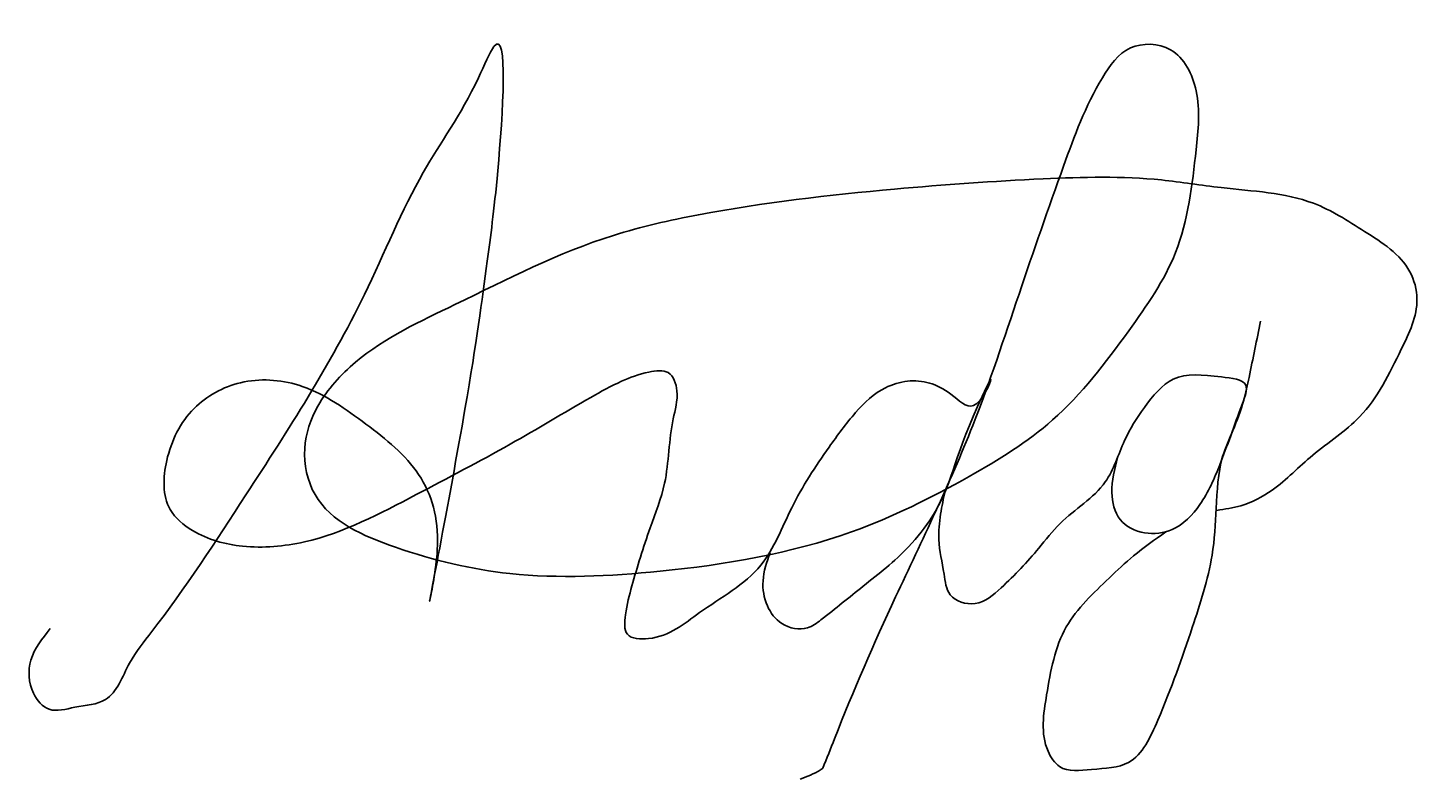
# Model space of a CAD drawing. Header units: millimetres. Extents: x 11.11 to 20.07, y 12.18 to 17.03.
import ezdxf

# ---------------------------------------------------------------- set-up
doc = ezdxf.new("R2010")
doc.units = ezdxf.units.MM

msp = doc.modelspace()

# ---------------------------------------------------------------- linework, layer by layer
at = {"color": 5, "linetype": 'Continuous', "lineweight": 35}
for points in [[(11.2575, 13.1512), (11.1323, 12.9483), (11.1496, 12.7347), (11.2511, 12.6311), (11.4152, 12.644), (11.6138, 12.6937), (11.7693, 12.9289), (11.9118, 13.1317), (12.5196, 14.014), (13.2834, 15.3062), (13.6636, 16.0942), (14.0195, 16.7053), (14.1196, 16.9056), (14.1438, 16.1045), (14.0761, 15.5222), (13.9324, 14.5664), (13.7113, 13.3621), (13.7555, 13.7157), (13.6173, 14.1687), (13.2691, 14.4891), (12.86, 14.7211), (12.4841, 14.7377), (12.1857, 14.572), (12.0088, 14.235), (12.0309, 13.9201), (12.1756, 13.7837), (12.498, 13.6832), (12.8967, 13.711), (13.6179, 14.0159), (14.2246, 14.3416), (14.7447, 14.6431), (14.9423, 14.747), (15.1192, 14.806), (15.244, 14.8025), (15.2995, 14.6847), (15.2752, 14.5045), (15.2197, 14.0887), (15.1271, 13.8008), (15.0093, 13.4266), (14.9677, 13.2395), (14.9802, 13.1152), (15.1172, 13.087), (15.4456, 13.2543), (15.8408, 13.5607), (16.0399, 13.9307), (16.2808, 14.3216), (16.452, 14.5449), (16.644, 14.7055), (16.7872, 14.7474), (17.0666, 14.6636), (17.2132, 14.5903), (17.325, 14.7578), (17.2377, 14.5833), (16.9443, 13.8714), (16.7942, 13.6794), (16.5008, 13.4246), (16.2285, 13.2082), (16.1412, 13.1559), (15.977, 13.1838), (15.8828, 13.299), (15.8548, 13.4595), (15.9002, 13.641)], [(18.4538, 13.775), (18.245, 13.6207), (18.0884, 13.4778), (17.8114, 13.1624), (17.6842, 12.724), (17.6932, 12.361), (17.7682, 12.2611), (17.9747, 12.243), (18.2131, 12.2884), (18.4015, 12.5606), (18.624, 13.1596), (18.7514, 13.6256), (18.7787, 13.9273), (18.8195, 14.2608), (18.8855, 14.4297), (18.9559, 14.6248), (18.99, 14.7723), (19.0649, 15.1353)], [(17.0292, 14.0387), (17.0003, 13.89), (16.9892, 13.7256), (17.0225, 13.5036), (17.0625, 13.3703), (17.2225, 13.3126), (17.3913, 13.4147), (17.6335, 13.6701), (17.7713, 13.83), (18.0625, 14.0972), (18.1874, 14.3647), (18.3158, 14.5786), (18.5013, 14.7605), (18.8117, 14.7747), (18.9687, 14.7212), (18.9473, 14.6036), (18.801, 14.2078), (18.6726, 13.951), (18.4942, 13.7906), (18.3158, 13.7692), (18.1588, 13.8548), (18.1053, 14.0295), (18.1414, 14.2541)]]:
    msp.add_spline(points, degree=3, dxfattribs=at)
msp.add_open_spline([(18.7808, 13.9143), (18.8335, 13.9218), (18.961, 13.9399), (19.1814, 14.0567), (19.4011, 14.291), (19.7626, 14.5187), (19.9447, 14.8987), (20.1026, 15.2218), (20.0206, 15.5342), (19.7359, 15.7129), (19.3508, 15.9603), (18.8778, 15.978), (18.3035, 16.0743), (17.5943, 16.0563), (16.599, 15.9849), (15.6704, 15.8785), (14.7041, 15.6636), (13.985, 15.2909), (13.3023, 14.9765), (12.9787, 14.6241), (12.8708, 14.3115), (12.9619, 13.8838), (13.5383, 13.6359), (14.2822, 13.4607), (15.2922, 13.5096), (16.31, 13.6817), (17.1342, 14.0916), (17.7787, 14.489), (18.1832, 15.0239), (18.5757, 15.5847), (18.6379, 16.1447), (18.6877, 16.5951), (18.5324, 16.9236), (18.1976, 16.9365), (17.9633, 16.6011), (17.7649, 16.0603), (17.5002, 15.3018), (17.1927, 14.3559), (16.7325, 13.4221), (16.4108, 12.6918), (16.2664, 12.3132), (16.2399, 12.2506), (16.2343, 12.2465), (16.1908, 12.2166), (16.1388, 12.1969), (16.0938, 12.1799)], degree=3, knots=[0, 0, 0, 0, 0.158858, 0.384594, 0.729471, 1.120737, 1.633295, 1.972052, 2.154506, 2.545454, 2.922291, 3.525106, 3.914261, 4.677002, 5.637281, 6.913362, 7.478142, 8.593113, 9.334303, 9.707853, 9.993231, 10.298798, 10.919514, 11.675647, 12.644801, 13.905859, 14.744731, 15.394575, 16.150937, 16.738992, 17.414984, 17.795452, 18.108167, 18.366323, 18.629505, 19.252862, 20.126374, 21.025767, 22.238498, 23.234734, 23.437316, 23.437316, 23.437316, 23.458815, 23.600597, 23.600597, 23.600597, 23.600597], dxfattribs=at)

doc.saveas('drawing.dxf')
